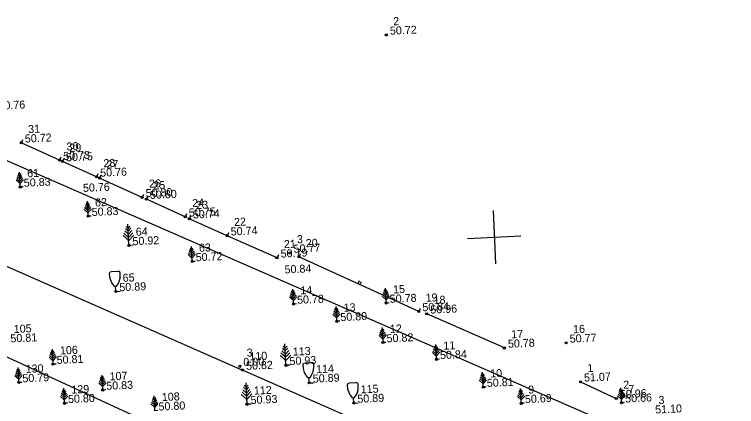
# Model space of a CAD drawing. Extents: x 642181 to 642470, y 6454579 to 6454826.
# Drawn here: x 642301.4 to 642369, y 6454737.7 to 6454774.3 of the extents above; entities that cross this region are included whole.
import ezdxf

# ---------------------------------------------------------------- set-up
doc = ezdxf.new("R2010")
doc.units = 0
for name, color, linetype in [('10', 7, 'Continuous'), ('30', 7, 'Continuous'), ('31', 7, 'Continuous'), ('54', 7, 'Continuous'), ('59', 7, 'Continuous'), ('61', 7, 'Continuous'), ('62', 7, 'Continuous'), ('Default', 7, 'Continuous')]:
    doc.layers.add(name, color=color, linetype=linetype)

# ---------------------------------------------------------------- blocks, each defined once
blk = doc.blocks.new('POINT_DISPLAY')
at = {"layer": 'Default'}
blk.add_line((0, 0), (0, 0), dxfattribs=at)
blk = doc.blocks.new('PUNKT_1')
at = {"layer": '54'}
blk.add_circle((0, 0), 10, dxfattribs=at)
blk = doc.blocks.new('VMAND_8')
at = {"layer": '10'}
for p, q in [((0, 105), (-32.973, 137.973)), ((0, 135), (-24.865, 159.865)), ((0, 160), (-18.108, 178.108)), ((0, 0), (0, 200)), ((0, 160), (18.108, 178.108)), ((0, 135), (24.865, 159.865)), ((0, 105), (32.973, 137.973)), ((0, 45), (-49.189, 94.189)), ((0, 75), (-41.081, 116.081)), ((0, 75), (41.081, 116.081)), ((0, 45), (49.189, 94.189)), ((40, 0), (0, 0))]:
    blk.add_line(p, q, dxfattribs=at)
blk = doc.blocks.new('VKITPU_8')
at = {"layer": '10'}
for p, q in [((-30, 190), (30, 190)), ((-10, 50), (10, 50)), ((0, 0), (0, 50)), ((0, 0), (40, 0))]:
    blk.add_line(p, q, dxfattribs=at)
for points in [[(-10, 50), (-25.84, 71.296), (-32.292, 82.471), (-40, 100), (-46.128, 122.53), (-48.495, 138.13), (-50, 170), (-49.794, 174.158), (-46.834, 181.302), (-42.803, 185.01), (-30, 190)], [(10, 50), (25.84, 71.296), (32.292, 82.471), (40, 100), (46.128, 122.53), (48.495, 138.13), (50, 170), (49.794, 174.158), (46.834, 181.302), (42.803, 185.01), (30, 190)]]:
    blk.add_lwpolyline(points, dxfattribs=at)
blk = doc.blocks.new('VKORIS')
at = {"layer": '61'}
for p, q in [((0, 250), (0, -250)), ((-250, 0), (250, 0))]:
    blk.add_line(p, q, dxfattribs=at)

msp = doc.modelspace()

# ---------------------------------------------------------------- linework, layer by layer
at = {"layer": '10'}
for p, q in [((642302.113, 6454762.618), (642301.989, 6454762.345)), ((642305.702, 6454760.989), (642305.578, 6454760.715)), ((642305.973, 6454760.865), (642305.85, 6454760.592)), ((642309.164, 6454759.428), (642309.041, 6454759.154)), ((642309.446, 6454759.303), (642309.323, 6454759.03)), ((642313.425, 6454757.51), (642313.302, 6454757.237)), ((642313.828, 6454757.346), (642313.704, 6454757.073)), ((642317.467, 6454755.697), (642317.343, 6454755.424)), ((642317.846, 6454755.512), (642317.723, 6454755.238)), ((642321.384, 6454753.925), (642321.263, 6454753.651)), ((642326.058, 6454751.858), (642325.937, 6454751.584)), ((642328.108, 6454751.946), (642327.984, 6454751.673)), ((642333.627, 6454749.433), (642333.503, 6454749.16)), ((642333.809, 6454749.35), (642333.685, 6454749.077)), ((642339.329, 6454746.837), (642339.204, 6454746.564)), ((642347.217, 6454743.152), (642339.948, 6454746.344))]:
    msp.add_line(p, q, dxfattribs=at)
at = {"layer": '30'}
for p, q in [((642263.494, 6454776.852), (642406.762, 6454714.438)), ((642305.578, 6454760.715), (642301.989, 6454762.345)), ((642309.041, 6454759.154), (642305.85, 6454760.592)), ((642313.302, 6454757.237), (642309.323, 6454759.03)), ((642317.343, 6454755.424), (642313.704, 6454757.073)), ((642339.204, 6454746.564), (642327.984, 6454751.673)), ((642424.025, 6454696.539), (642322.704, 6454741.084)), ((642354.339, 6454739.987), (642357.7, 6454738.429))]:
    msp.add_line(p, q, dxfattribs=at)
for points in [[(642261.26, 6454768.001), (642297.305, 6454752.223), (642322.704, 6454741.084)], [(642258.496, 6454760.911), (642288.837, 6454747.762), (642319.28, 6454733.714)], [(642325.937, 6454751.584), (642321.263, 6454753.651), (642317.723, 6454755.238)]]:
    msp.add_lwpolyline(points, dxfattribs=at)

# ---------------------------------------------------------------- block references
at = {"layer": '10', "rotation": 2.5641348900800813}
for name, p, xscale, yscale in [('VMAND_8', (642301.894, 6454758.209), 0.006999297665139728, 0.006999297665139729), ('VMAND_8', (642308.248, 6454755.476), 0.006999297665139728, 0.006999297665139729), ('VMAND_8', (642312.068, 6454752.743), 0.009998996664485326, 0.009998996664485327), ('POINT_DISPLAY', (642312.068, 6454752.743), 0.009998996664485327, 0.00999899666448533), ('VMAND_8', (642317.983, 6454751.242), 0.006999297665139728, 0.006999297665139729), ('VKITPU_8', (642310.837, 6454748.432), 0.009998996664485326, 0.009998996664485327), ('POINT_DISPLAY', (642310.837, 6454748.432), 0.009998996664485327, 0.00999899666448533), ('VMAND_8', (642327.475, 6454747.262), 0.006999297665139728, 0.006999297665139729), ('VMAND_8', (642336.153, 6454747.351), 0.006999297665139728, 0.006999297665139729), ('VMAND_8', (642331.53, 6454745.645), 0.006999297665139728, 0.006999297665139729), ('POINT_DISPLAY', (642339.948, 6454746.344), 0.009998996664485327, 0.00999899666448533), ('VMAND_8', (642335.856, 6454743.659), 0.006999297665139728, 0.006999297665139729), ('POINT_DISPLAY', (642353.003, 6454743.625), 0.009998996664485327, 0.00999899666448533), ('VMAND_8', (642304.966, 6454741.636), 0.006999297665139728, 0.006999297665139729), ('VMAND_8', (642326.767, 6454741.53), 0.009998996664485326, 0.009998996664485327), ('VMAND_8', (642340.859, 6454742.084), 0.006999297665139728, 0.006999297665139729), ('POINT_DISPLAY', (642347.217, 6454743.152), 0.009998996664485327, 0.00999899666448533), ('POINT_DISPLAY', (642326.767, 6454741.53), 0.009998996664485327, 0.00999899666448533), ('VKITPU_8', (642328.947, 6454739.887), 0.009998996664485326, 0.009998996664485327), ('VMAND_8', (642301.761, 6454739.916), 0.006999297665139728, 0.006999297665139729), ('VMAND_8', (642345.243, 6454739.486), 0.006999297665139728, 0.006999297665139729), ('VMAND_8', (642309.612, 6454739.217), 0.006999297665139728, 0.006999297665139729), ('VMAND_8', (642323.123, 6454737.886), 0.009998996664485326, 0.009998996664485327), ('POINT_DISPLAY', (642328.947, 6454739.887), 0.009998996664485327, 0.00999899666448533), ('VKITPU_8', (642333.119, 6454738), 0.009998996664485326, 0.009998996664485327), ('VMAND_8', (642306.033, 6454737.978), 0.006999297665139728, 0.006999297665139729), ('VMAND_8', (642348.806, 6454737.973), 0.006999297665139728, 0.006999297665139729), ('VMAND_8', (642358.193, 6454738.027), 0.006999297665139728, 0.006999297665139729), ('VMAND_8', (642314.506, 6454737.279), 0.006999297665139728, 0.006999297665139729), ('POINT_DISPLAY', (642323.123, 6454737.886), 0.009998996664485327, 0.00999899666448533), ('POINT_DISPLAY', (642333.119, 6454738), 0.009998996664485327, 0.00999899666448533)]:
    msp.add_blockref(name, p, dxfattribs=dict(at, xscale=xscale, yscale=yscale))
at = {"layer": '30', "xscale": 0.009998996664485327, "yscale": 0.00999899666448533, "rotation": 2.5641348900800813}
for p in [(642301.989, 6454762.345), (642305.578, 6454760.715), (642305.85, 6454760.592), (642309.041, 6454759.154), (642309.323, 6454759.03), (642313.302, 6454757.237), (642313.704, 6454757.073), (642317.343, 6454755.424), (642317.723, 6454755.238), (642321.263, 6454753.651), (642327.984, 6454751.673), (642325.937, 6454751.584), (642339.204, 6454746.564), (642322.704, 6454741.084), (642354.339, 6454739.987), (642357.7, 6454738.429)]:
    msp.add_blockref('POINT_DISPLAY', p, dxfattribs=at)
at = {"layer": '31', "rotation": 2.5641348900800813}
for name, p, xscale, yscale in [('PUNKT_1', (642336.167, 6454772.434), 0.009998996664485326, 0.009998996664485327), ('POINT_DISPLAY', (642336.167, 6454772.434), 0.009998996664485327, 0.00999899666448533), ('PUNKT_1', (642327.15, 6454752.04), 0.009998996664485326, 0.009998996664485327), ('POINT_DISPLAY', (642327.15, 6454752.04), 0.009998996664485327, 0.00999899666448533)]:
    msp.add_blockref(name, p, dxfattribs=dict(at, xscale=xscale, yscale=yscale))
at = {"layer": '54', "xscale": 0.009998996664485326, "yscale": 0.009998996664485327, "rotation": 2.5641348900800813}
for p in [(642336.167, 6454772.434), (642301.989, 6454762.345), (642305.578, 6454760.715), (642305.85, 6454760.592), (642309.041, 6454759.154), (642309.323, 6454759.03), (642301.894, 6454758.209), (642313.302, 6454757.237), (642313.704, 6454757.073), (642308.248, 6454755.476), (642317.343, 6454755.424), (642317.723, 6454755.238), (642321.263, 6454753.651), (642312.068, 6454752.743), (642325.937, 6454751.584), (642327.15, 6454752.04), (642327.984, 6454751.673), (642317.983, 6454751.242), (642310.837, 6454748.432), (642327.475, 6454747.262), (642336.153, 6454747.351), (642339.204, 6454746.564), (642339.948, 6454746.344), (642331.53, 6454745.645), (642335.856, 6454743.659), (642353.003, 6454743.625), (642347.217, 6454743.152), (642304.966, 6454741.636), (642322.45, 6454741.432), (642326.767, 6454741.53), (642340.859, 6454742.084), (642322.704, 6454741.084), (642301.761, 6454739.916), (642328.947, 6454739.887), (642345.243, 6454739.486), (642354.339, 6454739.987), (642309.612, 6454739.217), (642357.7, 6454738.429), (642306.033, 6454737.978), (642323.123, 6454737.886), (642333.119, 6454738), (642348.806, 6454737.973), (642358.193, 6454738.027)]:
    msp.add_blockref('PUNKT_1', p, dxfattribs=at)
at = {"layer": '61', "xscale": 0.009998996664485326, "yscale": 0.009998996664485327, "rotation": 2.5641348900800813}
msp.add_blockref('VKORIS', (642346.273, 6454753.515), dxfattribs=at)
msp.add_blockref('VKORIS', (642346.273, 6454753.515), dxfattribs=at)
msp.add_blockref('VKORIS', (642346.273, 6454753.515), dxfattribs=at)

# ---------------------------------------------------------------- texts
at = {"layer": '31'}
for s, p in [('50.72', (642336.517, 6454772.449)), ('50.77', (642327.499, 6454752.055))]:
    msp.add_text(s, height=0.7499, rotation=2.56413, dxfattribs=at).set_placement(p)
at = {"layer": '59'}
for s, p in [('50.76', (642307.783, 6454757.746)), ('50.84', (642326.654, 6454750.117)), ('50.66', (642358.543, 6454738.043)), ('50.93', (642323.473, 6454737.902))]:
    msp.add_text(s, height=0.7499, rotation=2.56413, dxfattribs=at).set_placement(p)
at = {"layer": '62'}
for s, height, p in [('2', 0.75, (642336.828, 6454773.334)), ('31', 0.7499, (642302.649, 6454763.246)), ('30', 0.7499, (642306.238, 6454761.616)), ('29', 0.7499, (642306.51, 6454761.492)), ('28', 0.7499, (642309.701, 6454760.054)), ('27', 0.7499, (642309.983, 6454759.93)), ('61', 0.7499, (642302.554, 6454759.11)), ('26', 0.7499, (642313.962, 6454758.137)), ('25', 0.7499, (642314.365, 6454757.973)), ('62', 0.7499, (642308.908, 6454756.377)), ('24', 0.7499, (642318.004, 6454756.324)), ('23', 0.7499, (642318.383, 6454756.138)), ('22', 0.7499, (642321.923, 6454754.551)), ('64', 0.7499, (642312.728, 6454753.643)), ('3', 0.75, (642327.81, 6454752.94)), ('21', 0.7499, (642326.597, 6454752.484)), ('20', 0.7499, (642328.644, 6454752.573)), ('63', 0.7499, (642318.643, 6454752.142)), ('65', 0.7499, (642311.498, 6454749.332)), ('15', 0.7499, (642336.814, 6454748.252)), ('14', 0.7499, (642328.135, 6454748.162)), ('19', 0.7499, (642339.865, 6454747.465)), ('18', 0.7499, (642340.608, 6454747.245)), ('13', 0.7499, (642332.19, 6454746.545)), ('105', 0.7499, (642301.301, 6454744.547)), ('12', 0.7499, (642336.517, 6454744.559)), ('16', 0.7499, (642353.664, 6454744.525)), ('17', 0.7499, (642347.878, 6454744.052)), ('11', 0.7499, (642341.52, 6454742.985)), ('106', 0.7499, (642305.626, 6454742.536)), ('3', 0.75, (642323.11, 6454742.332)), ('113', 0.7499, (642327.428, 6454742.431)), ('110', 0.7499, (642323.364, 6454741.984)), ('130', 0.7499, (642302.421, 6454740.816)), ('114', 0.7499, (642329.607, 6454740.788)), ('1', 0.75, (642355, 6454740.888)), ('107', 0.7499, (642310.272, 6454740.117)), ('10', 0.7499, (642345.903, 6454740.386)), ('129', 0.7499, (642306.693, 6454738.879)), ('112', 0.7499, (642323.784, 6454738.786)), ('115', 0.7499, (642333.779, 6454738.901)), ('9', 0.75, (642349.467, 6454738.873)), ('2', 0.75, (642358.36, 6454739.33)), ('7', 0.75, (642358.854, 6454738.928)), ('108', 0.7499, (642315.166, 6454738.179)), ('3', 0.75, (642361.66, 6454737.902))]:
    msp.add_text(s, height=height, rotation=2.56413, dxfattribs=at).set_placement(p)
at = {"layer": 'Default'}
for s, p in [('50.76', (642299.868, 6454765.446)), ('50.72', (642302.338, 6454762.361)), ('50.73', (642305.928, 6454760.731)), ('50.75', (642306.199, 6454760.607)), ('50.76', (642309.391, 6454759.17)), ('50.83', (642302.243, 6454758.225)), ('50.80', (642313.651, 6454757.253)), ('50.80', (642314.054, 6454757.088)), ('50.83', (642308.597, 6454755.492)), ('50.75', (642317.693, 6454755.44)), ('50.74', (642318.073, 6454755.254)), ('50.74', (642321.613, 6454753.667)), ('50.92', (642312.417, 6454752.758)), ('50.79', (642326.286, 6454751.6)), ('50.72', (642318.333, 6454751.258)), ('50.89', (642311.187, 6454748.447)), ('50.78', (642327.824, 6454747.278)), ('50.78', (642336.503, 6454747.367)), ('50.84', (642339.554, 6454746.58)), ('50.96', (642340.298, 6454746.36)), ('50.80', (642331.879, 6454745.661)), ('50.81', (642300.99, 6454743.662)), ('50.82', (642336.206, 6454743.674)), ('50.77', (642353.353, 6454743.641)), ('50.78', (642347.567, 6454743.167)), ('50.84', (642341.209, 6454742.1)), ('50.81', (642305.316, 6454741.652)), ('0.00', (642322.8, 6454741.448)), ('50.93', (642327.117, 6454741.546)), ('50.82', (642323.053, 6454741.1)), ('51.07', (642354.689, 6454740.003)), ('50.79', (642302.111, 6454739.932)), ('50.89', (642329.297, 6454739.903)), ('50.81', (642345.592, 6454739.502)), ('50.83', (642309.961, 6454739.232)), ('50.80', (642306.382, 6454737.994)), ('50.89', (642333.469, 6454738.016)), ('50.69', (642349.156, 6454737.989)), ('50.96', (642358.05, 6454738.445)), ('50.80', (642314.855, 6454737.294)), ('51.10', (642361.35, 6454737.017))]:
    msp.add_text(s, height=0.7499, rotation=2.56413, dxfattribs=at).set_placement(p)

doc.saveas('drawing.dxf')
